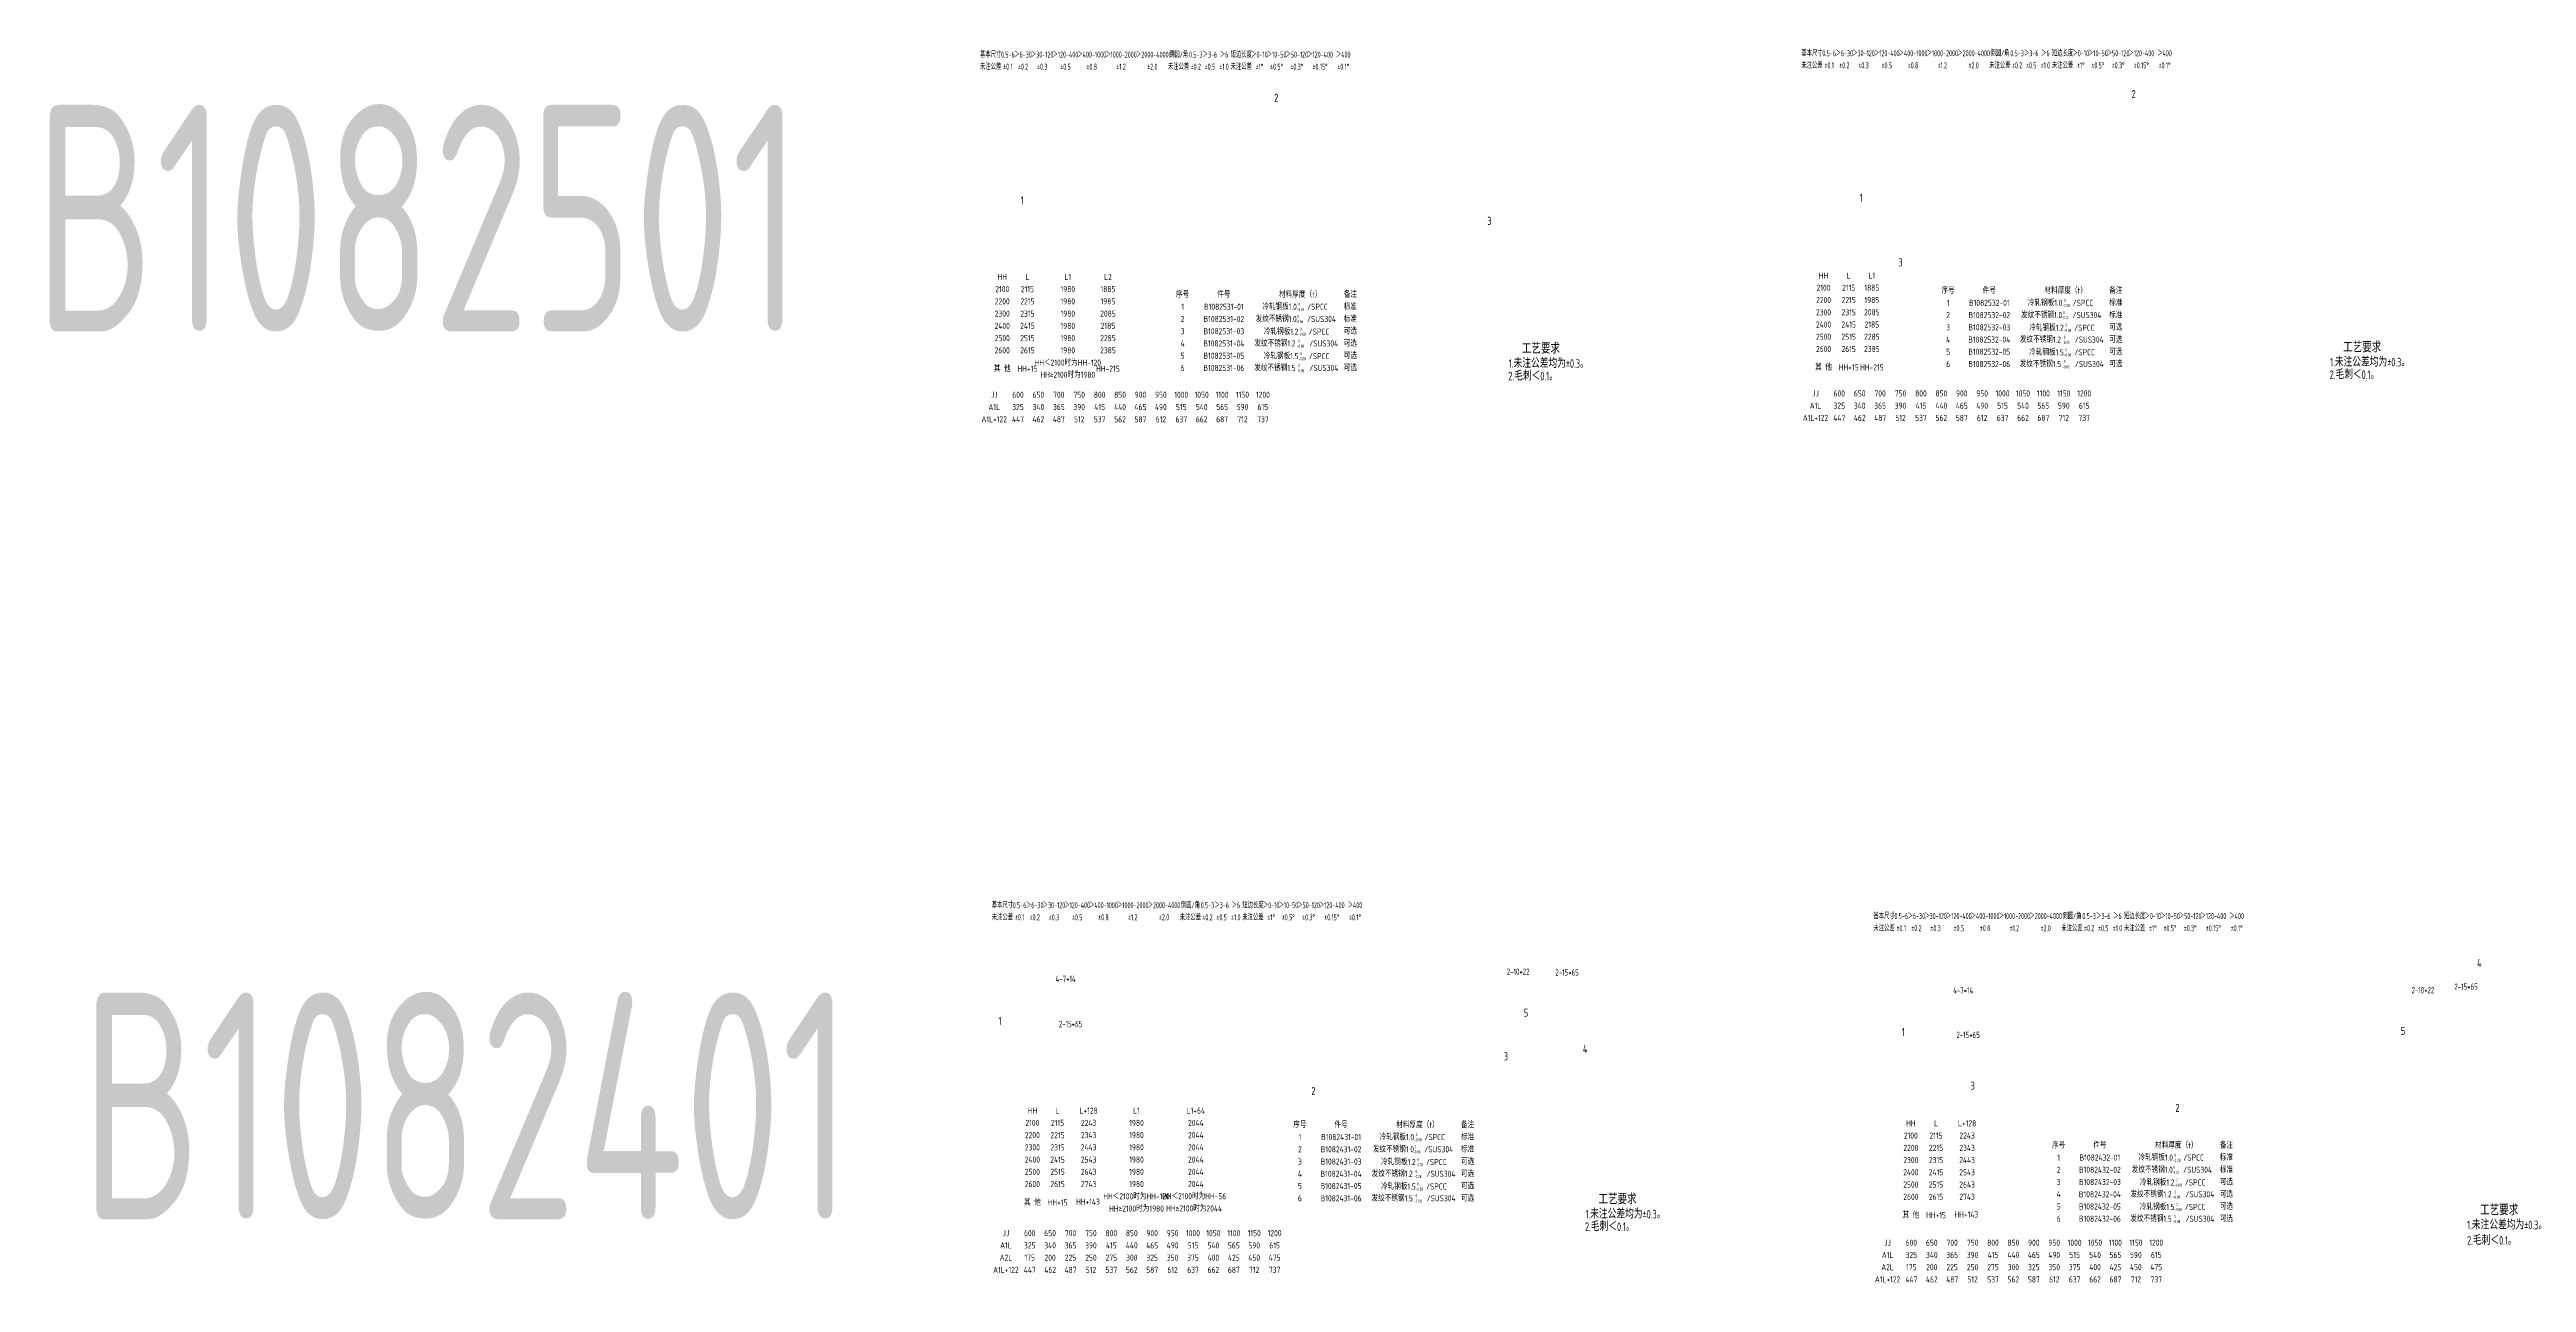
# Model space of a CAD drawing. Header units: inches. Extents: x 14216 to 120088, y -29410 to 23559.
# Drawn here: x 14736 to 25658, y -4870 to 569 of the extents above; entities that cross this region are included whole.
import ezdxf
from ezdxf.enums import TextEntityAlignment as Align

# ---------------------------------------------------------------- set-up
doc = ezdxf.new("R2010")
doc.units = ezdxf.units.IN
doc.header["$LTSCALE"] = 0.3
doc.header["$MEASUREMENT"] = 0
for name, color, linetype in [('1粗实线', 4, 'Continuous'), ('2', 2, 'Continuous'), ('2细实线', 2, 'Continuous')]:
    doc.layers.add(name, color=color, linetype=linetype)
doc.layers.add('粗实线', color=7, linetype='Continuous', lineweight=30)
doc.styles.add('HZ', font='isocp2.shx', dxfattribs={"width": 0.7, "bigfont": 'hztxt.shx'})

msp = doc.modelspace()

# ---------------------------------------------------------------- texts
at = {"layer": '1粗实线', "color": 4, "style": 'HZ', "width": 0.8}
for s, p in [('2', (20136.555, 338.939)), ('2', (23917.093, 355.216)), ('1', (19018.505, -113.408)), ('1', (22718.698, -101.783)), ('3', (21076.038, -204.121)), ('3', (22888.784, -387.257)), ('4', (25440.313, -3478.64)), ('1', (18920.237, -3733.617)), ('5', (21236.843, -3697.497)), ('4', (21497.364, -3857.002)), ('1', (22903.922, -3783.086)), ('5', (25104.475, -3777.649)), ('3', (21148.562, -3890.25)), ('2', (20299.977, -4043.024)), ('3', (23207.147, -4019.421)), ('2', (24110.394, -4117.313))]:
    msp.add_text(s, height=35.64, dxfattribs=at).set_placement(p)
at = {"layer": '2', "style": 'HZ', "width": 0.8}
for s, p in [('HH', (18936.885, -433.571)), ('L', (19047.885, -433.571)), ('L1', (19226.049, -433.571)), ('L2', (19403.049, -433.571)), ('HH', (22558.651, -427.667)), ('L', (22669.651, -427.667)), ('L1', (22771.651, -427.667)), ('2200', (18936.885, -541.571)), ('2100', (18936.885, -487.571)), ('2215', (19047.885, -541.571)), ('2115', (19047.885, -487.571)), ('1980', (19226.049, -487.571)), ('1980', (19226.049, -541.571)), ('1885', (19403.049, -487.571)), ('1985', (19403.049, -541.571)), ('序号', (19732.313, -511.071)), ('件号', (19913.988, -511.071)), ('材料厚度（t）', (20250.874, -511.071)), ('备注', (20471.936, -511.071)), ('2200', (22558.651, -535.667)), ('2100', (22558.651, -481.667)), ('2215', (22669.651, -535.667)), ('2115', (22669.651, -481.667)), ('1885', (22771.651, -481.667)), ('1985', (22771.651, -535.667)), ('序号', (23107.807, -494.001)), ('1', (23107.807, -548.001)), ('B1082532-01', (23289.482, -548.001)), ('件号', (23289.482, -494.001)), ('冷轧钢板1.0   /SPCC', (23603.642, -548.001)), ('材料厚度（t）', (23626.368, -494.001)), ('标准', (23847.43, -548.001)), ('备注', (23847.43, -494.001)), ('2400', (18936.885, -649.571)), ('2300', (18936.885, -595.571)), ('2415', (19047.885, -649.571)), ('2315', (19047.885, -595.571)), ('1980', (19226.049, -595.571)), ('1980', (19226.049, -649.571)), ('2085', (19403.049, -595.571)), ('2185', (19403.049, -649.571)), ('2', (19732.313, -619.071)), ('1', (19732.313, -565.071)), ('B1082531-02', (19913.988, -619.071)), ('B1082531-01', (19913.988, -565.071)), ('发纹不锈钢1.0   /SUS304 ', (20238.962, -619.071)), ('冷轧钢板1.0   /SPCC', (20228.148, -565.071)), ('标准', (20471.936, -565.071)), ('标准', (20471.936, -619.071)), ('2400', (22558.651, -643.667)), ('2300', (22558.651, -589.667)), ('2415', (22669.651, -643.667)), ('2315', (22669.651, -589.667)), ('2085', (22771.651, -589.667)), ('2185', (22771.651, -643.667)), ('3', (23107.807, -656.001)), ('2', (23107.807, -602.001)), ('B1082532-03', (23289.482, -656.001)), ('B1082532-02', (23289.482, -602.001)), ('发纹不锈钢1.0   /SUS304 ', (23614.456, -602.001)), ('冷轧钢板1.2   /SPCC', (23610.186, -657.94)), ('标准', (23847.43, -602.001)), ('可选', (23847.43, -656.001)), ('2500', (18936.885, -703.571)), ('2600', (18936.885, -757.571)), ('2515', (19047.885, -703.571)), ('2615', (19047.885, -757.571)), ('1980', (19226.049, -703.571)), ('1980', (19226.049, -757.571)), ('2385', (19403.049, -757.571)), ('2285', (19403.049, -703.571)), ('4', (19732.313, -727.071)), ('3', (19732.313, -673.071)), ('B1082531-04', (19913.988, -727.071)), ('B1082531-03', (19913.988, -673.071)), ('发纹不锈钢1.2    /SUS304 ', (20241.207, -727.071)), ('冷轧钢板1.2   /SPCC', (20234.692, -675.01)), ('可选', (20471.936, -673.071)), ('可选', (20471.936, -727.071)), ('2500', (22558.651, -697.667)), ('2600', (22558.651, -751.667)), ('2515', (22669.651, -697.667)), ('2615', (22669.651, -751.667)), ('2385', (22771.651, -751.667)), ('2285', (22771.651, -697.667)), ('4', (23107.807, -710.001)), ('5', (23107.807, -764.001)), ('B1082532-04', (23289.482, -710.001)), ('B1082532-05', (23289.482, -764.001)), ('发纹不锈钢1.2    /SUS304 ', (23616.7, -710.001)), ('冷轧钢板1.5   /SPCC', (23610.186, -765.94)), ('可选', (23847.43, -710.001)), ('可选', (23847.43, -764.001)), ('其 他', (18936.885, -838.571)), ('HH+15', (19047.885, -838.571)), ('HH＜2100时为HH-120', (19226.049, -811.571)), ('HH≥2100时为1980', (19226.049, -865.571)), ('HH-215', (19403.049, -838.571)), ('5', (19732.313, -781.071)), ('6', (19732.313, -835.071)), ('B1082531-05', (19913.988, -781.071)), ('B1082531-06', (19913.988, -835.071)), ('发纹不锈钢1.5    /SUS304 ', (20241.207, -835.071)), ('冷轧钢板1.5   /SPCC', (20234.692, -783.01)), ('可选', (20471.936, -781.071)), ('可选', (20471.936, -835.071)), ('其 他', (22558.651, -832.667)), ('HH+15', (22669.651, -832.667)), ('HH-215', (22771.651, -832.667)), ('6', (23107.807, -818.001)), ('B1082532-06', (23289.482, -818.001)), ('发纹不锈钢1.5    /SUS304 ', (23616.7, -818.001)), ('可选', (23847.43, -818.001)), ('HH', (19069.734, -4111.649)), ('L', (19180.734, -4111.649)), ('L+128', (19317.76, -4111.649)), ('L1', (19528.987, -4111.649)), ('L1+64', (19790.592, -4111.649)), ('2200', (19069.734, -4219.649)), ('2100', (19069.734, -4165.649)), ('2215', (19180.734, -4219.649)), ('2115', (19180.734, -4165.649)), ('2343', (19317.76, -4219.649)), ('2243', (19317.76, -4165.649)), ('1980', (19528.987, -4165.649)), ('1980', (19528.987, -4219.649)), ('2044', (19790.592, -4165.649)), ('2044', (19790.592, -4219.649)), ('序号', (20249.357, -4174.266)), ('1', (20249.357, -4228.266)), ('B1082431-01', (20431.031, -4228.266)), ('件号', (20431.031, -4174.266)), ('冷轧钢板1.0   /SPCC', (20745.191, -4228.266)), ('材料厚度（t）', (20767.917, -4174.266)), ('标准', (20988.979, -4228.266)), ('备注', (20988.979, -4174.266)), ('2100', (22943.647, -4221.798)), ('HH', (22943.647, -4167.798)), ('2115', (23054.647, -4221.798)), ('L', (23054.647, -4167.798)), ('L+128', (23191.673, -4167.798)), ('2243', (23191.673, -4221.798)), ('序号', (23595.63, -4264.593)), ('件号', (23777.305, -4264.593)), ('材料厚度（t）', (24114.191, -4264.593)), ('备注', (24335.253, -4264.593)), ('2400', (19069.734, -4327.649)), ('2500', (19069.734, -4381.649)), ('2300', (19069.734, -4273.649)), ('2415', (19180.734, -4327.649)), ('2515', (19180.734, -4381.649)), ('2315', (19180.734, -4273.649)), ('2443', (19317.76, -4273.649)), ('2543', (19317.76, -4327.649)), ('2643', (19317.76, -4381.649)), ('1980', (19528.987, -4273.649)), ('1980', (19528.987, -4327.649)), ('1980', (19528.987, -4381.649)), ('2044', (19790.592, -4273.649)), ('2044', (19790.592, -4327.649)), ('2044', (19790.592, -4381.649)), ('3', (20249.357, -4336.266)), ('2', (20249.357, -4282.266)), ('B1082431-03', (20431.031, -4336.266)), ('B1082431-02', (20431.031, -4282.266)), ('发纹不锈钢1.0   /SUS304 ', (20756.006, -4282.266)), ('冷轧钢板1.2   /SPCC', (20751.735, -4338.205)), ('标准', (20988.979, -4282.266)), ('可选', (20988.979, -4336.266)), ('2300', (22943.647, -4329.798)), ('2200', (22943.647, -4275.798)), ('2315', (23054.647, -4329.798)), ('2215', (23054.647, -4275.798)), ('2443', (23191.673, -4329.798)), ('2343', (23191.673, -4275.798)), ('2', (23595.63, -4372.593)), ('1', (23595.63, -4318.593)), ('B1082432-02', (23777.305, -4372.593)), ('B1082432-01', (23777.305, -4318.593)), ('发纹不锈钢1.0   /SUS304 ', (24102.279, -4372.593)), ('冷轧钢板1.0   /SPCC', (24091.465, -4318.593)), ('标准', (24335.253, -4318.593)), ('标准', (24335.253, -4372.593)), ('2600', (19069.734, -4435.649)), ('2615', (19180.734, -4435.649)), ('2743', (19317.76, -4435.649)), ('HH＜2100时为HH-120', (19528.987, -4489.649)), ('1980', (19528.987, -4435.649)), ('HH＜2100时为HH-56', (19783.162, -4489.114)), ('2044', (19790.592, -4435.649)), ('4', (20249.357, -4390.266)), ('5', (20249.357, -4444.266)), ('B1082431-04', (20431.031, -4390.266)), ('B1082431-05', (20431.031, -4444.266)), ('发纹不锈钢1.2    /SUS304 ', (20758.25, -4390.266)), ('冷轧钢板1.5   /SPCC', (20751.735, -4446.205)), ('可选', (20988.979, -4390.266)), ('可选', (20988.979, -4444.266)), ('2400', (22943.647, -4383.798)), ('2500', (22943.647, -4437.798)), ('2600', (22943.647, -4491.798)), ('2415', (23054.647, -4383.798)), ('2515', (23054.647, -4437.798)), ('2615', (23054.647, -4491.798)), ('2543', (23191.673, -4383.798)), ('2643', (23191.673, -4437.798)), ('2743', (23191.673, -4491.798)), ('4', (23595.63, -4480.593)), ('3', (23595.63, -4426.593)), ('B1082432-04', (23777.305, -4480.593)), ('B1082432-03', (23777.305, -4426.593)), ('发纹不锈钢1.2    /SUS304 ', (24104.524, -4480.593)), ('冷轧钢板1.2   /SPCC', (24098.009, -4428.532)), ('可选', (24335.253, -4426.593)), ('可选', (24335.253, -4480.593)), ('其 他', (19069.734, -4516.649)), ('HH+15', (19180.734, -4516.649)), ('HH+143', (19314.739, -4513.663)), ('HH≥2100时为1980', (19528.987, -4543.649)), ('HH≥2100时为2044', (19783.162, -4543.114)), ('6', (20249.357, -4498.266)), ('B1082431-06', (20431.031, -4498.266)), ('发纹不锈钢1.5    /SUS304 ', (20758.25, -4498.266)), ('可选', (20988.979, -4498.266)), ('其 他', (22943.647, -4572.798)), ('HH+15', (23054.647, -4572.798)), ('HH+143', (23188.652, -4569.812)), ('5', (23595.63, -4534.593)), ('6', (23595.63, -4588.593)), ('B1082432-05', (23777.305, -4534.593)), ('B1082432-06', (23777.305, -4588.593)), ('发纹不锈钢1.5    /SUS304 ', (24104.524, -4588.593)), ('冷轧钢板1.5   /SPCC', (24098.009, -4536.532)), ('可选', (24335.253, -4534.593)), ('可选', (24335.253, -4588.593))]:
    msp.add_text(s, height=27, dxfattribs=at).set_placement(p, align=Align.MIDDLE_CENTER)
at = {"layer": '2', "color": 6, "style": 'HZ', "width": 0.75}
for s, p in [('2.毛刺＜0.1。', (21168.484, -890.071)), ('1.未注公差均为±0.3。', (21170.63, -834.675)), ('2.毛刺＜0.1。', (24790.251, -884.167)), ('1.未注公差均为±0.3。', (24792.397, -828.772)), ('1.未注公差均为±0.3。', (21508.669, -4587.246)), ('2.毛刺＜0.1。', (21506.523, -4642.641)), ('1.未注公差均为±0.3。', (25396.557, -4635.182)), ('2.毛刺＜0.1。', (25396.449, -4703.44))]:
    msp.add_text(s, height=38, dxfattribs=at).set_placement(p)
at = {"layer": '2', "color": 6, "attachment_point": 5, "style": 'HZ'}
for s, insert, char_height in [('\\A1;B1082501', (16362.691, -174.347), 1000), ('\\A1;2-10*22', (21212.059, -3498.641), 28), ('\\A1;2-15*65', (21427.635, -3501.912), 28), ('\\A1;B1082401', (16576.1, -4090.713), 1000), ('\\A1;4-7*14', (19216.225, -3529.832), 28), ('\\A1;4-7*14', (23174.293, -3581.268), 28), ('\\A1;2-10*22', (25201.642, -3580.279), 28), ('\\A1;2-15*65', (25391.823, -3564.752), 28), ('\\A1;2-15*65', (19238.177, -3729.642), 28), ('\\A1;2-15*65', (23196.245, -3777.578), 28)]:
    msp.add_mtext(s, dxfattribs=dict(at, insert=insert, char_height=char_height))
at = {"layer": '2', "char_height": 13.728, "attachment_point": 1, "style": 'HZ'}
for s, insert in [(' 0\\P-0.08', (23611.749, -530.149)), (' 0\\P-0.06', (20231.648, -600.736)), (' 0\\P-0.08', (20236.256, -547.219)), (' 0\\P-0.06', (23607.142, -583.666)), (' 0\\P-0.08', (23618.293, -640.089)), (' 0\\P-0.08', (20235.576, -709.596)), (' 0\\P-0.08', (20242.799, -657.159)), (' 0\\P-0.08', (23611.07, -692.526)), (' 0\\P-0.08', (23618.293, -748.089)), (' 0\\P-0.08', (20235.576, -817.596)), (' 0\\P-0.08', (20242.799, -765.159)), (' 0\\P-0.08', (23611.07, -800.526)), (' 0\\P-0.08', (20753.299, -4210.414)), (' 0\\P-0.06', (20748.692, -4263.931)), (' 0\\P-0.08', (20759.843, -4320.354)), (' 0\\P-0.06', (24094.965, -4354.258)), (' 0\\P-0.08', (24099.573, -4300.741)), (' 0\\P-0.08', (20752.619, -4372.791)), (' 0\\P-0.08', (20759.843, -4428.354)), (' 0\\P-0.08', (24098.893, -4463.118)), (' 0\\P-0.08', (24106.116, -4410.681)), (' 0\\P-0.08', (20752.619, -4480.791)), (' 0\\P-0.08', (24098.893, -4571.118)), (' 0\\P-0.08', (24106.116, -4518.681))]:
    msp.add_mtext(s, dxfattribs=dict(at, insert=insert))
at = {"layer": '2细实线', "linetype": 'ByBlock', "style": 'HZ', "width": 0.65}
for s, p in [('基本尺寸', (18885.902, 547.282)), ('0.5-6', (18961.637, 547.282)), ('＞6-30', (19028.462, 547.282)), ('＞30-120', (19113.107, 547.282)), ('＞120-400', (19215.572, 547.282)), ('＞400-1000', (19331.402, 547.282)), ('＞1000-2000', (19460.597, 547.282)), ('＞2000-4000', (19598.702, 547.282)), ('倒圆/角', (19714.532, 547.282)), ('0.5-3', (19790.267, 547.282)), ('＞3-6', (19852.637, 547.282)), ('＞6', (19915.007, 547.282)), ('短边长度', (19990.742, 547.282)), ('＞0-10', (20070.932, 547.282)), ('＞10-50', (20146.667, 547.282)), ('＞50-120', (20235.767, 547.282)), ('＞120-400', (20338.232, 547.282)), ('＞400', (20440.697, 547.282)), ('基本尺寸', (22507.668, 553.186)), ('0.5-6', (22583.403, 553.186)), ('＞6-30', (22650.228, 553.186)), ('＞30-120', (22734.873, 553.186)), ('＞120-400', (22837.338, 553.186)), ('＞400-1000', (22953.168, 553.186)), ('＞1000-2000', (23082.363, 553.186)), ('＞2000-4000', (23220.468, 553.186)), ('倒圆/角', (23336.298, 553.186)), ('0.5-3', (23412.033, 553.186)), ('＞3-6', (23474.403, 553.186)), ('＞6', (23536.773, 553.186)), ('短边长度', (23612.508, 553.186)), ('＞0-10', (23692.698, 553.186)), ('＞10-50', (23768.433, 553.186)), ('＞50-120', (23857.533, 553.186)), ('＞120-400', (23959.998, 553.186)), ('＞400', (24062.463, 553.186)), ('未注公差', (18885.902, 493.822)), ('%%p0.1', (18961.637, 493.822)), ('%%p0.2', (19028.462, 493.822)), ('%%p0.3', (19113.107, 493.822)), ('%%p0.5', (19215.572, 493.822)), ('%%p0.8', (19331.402, 493.822)), ('%%p1.2', (19460.597, 493.822)), ('%%p2.0', (19598.702, 493.822)), ('未注公差', (19714.532, 493.822)), ('%%p0.2', (19790.267, 493.822)), ('%%p0.5', (19852.637, 493.822)), ('%%p1.0', (19915.007, 493.822)), ('未注公差', (19990.742, 493.822)), ('%%p1%%d', (20070.932, 493.822)), ('%%p0.5%%d', (20146.667, 493.822)), ('%%p0.3%%d', (20235.767, 493.822)), ('%%p0.15%%d', (20338.232, 493.822)), ('%%p0.1%%d', (20440.697, 493.822)), ('未注公差', (22507.668, 499.726)), ('%%p0.1', (22583.403, 499.726)), ('%%p0.2', (22650.228, 499.726)), ('%%p0.3', (22734.873, 499.726)), ('%%p0.5', (22837.338, 499.726)), ('%%p0.8', (22953.168, 499.726)), ('%%p1.2', (23082.363, 499.726)), ('%%p2.0', (23220.468, 499.726)), ('未注公差', (23336.298, 499.726)), ('%%p0.2', (23412.033, 499.726)), ('%%p0.5', (23474.403, 499.726)), ('%%p1.0', (23536.773, 499.726)), ('未注公差', (23612.508, 499.726)), ('%%p1%%d', (23692.698, 499.726)), ('%%p0.5%%d', (23768.433, 499.726)), ('%%p0.3%%d', (23857.533, 499.726)), ('%%p0.15%%d', (23959.998, 499.726)), ('%%p0.1%%d', (24062.463, 499.726)), ('未注公差', (18937.562, -3258.748)), ('基本尺寸', (18937.562, -3205.288)), ('0.5-6', (19013.297, -3205.288)), ('%%p0.1', (19013.297, -3258.748)), ('＞6-30', (19080.122, -3205.288)), ('%%p0.2', (19080.122, -3258.748)), ('＞30-120', (19164.767, -3205.288)), ('%%p0.3', (19164.767, -3258.748)), ('＞120-400', (19267.232, -3205.288)), ('%%p0.5', (19267.232, -3258.748)), ('＞400-1000', (19383.062, -3205.288)), ('%%p0.8', (19383.062, -3258.748)), ('＞1000-2000', (19512.257, -3205.288)), ('%%p1.2', (19512.257, -3258.748)), ('＞2000-4000', (19650.362, -3205.288)), ('%%p2.0', (19650.362, -3258.748)), ('未注公差', (19766.192, -3258.748)), ('倒圆/角', (19766.192, -3205.288)), ('0.5-3', (19841.927, -3205.288)), ('%%p0.2', (19841.927, -3258.748)), ('＞3-6', (19904.297, -3205.288)), ('%%p0.5', (19904.297, -3258.748)), ('%%p1.0', (19966.667, -3258.748)), ('＞6', (19966.667, -3205.288)), ('未注公差', (20042.402, -3258.748)), ('短边长度', (20042.402, -3205.288)), ('＞0-10', (20122.592, -3205.288)), ('%%p1%%d', (20122.592, -3258.748)), ('＞10-50', (20198.327, -3205.288)), ('%%p0.5%%d', (20198.327, -3258.748)), ('＞50-120', (20287.427, -3205.288)), ('%%p0.3%%d', (20287.427, -3258.748)), ('＞120-400', (20389.892, -3205.288)), ('%%p0.15%%d', (20389.892, -3258.748)), ('＞400', (20492.357, -3205.288)), ('%%p0.1%%d', (20492.357, -3258.748)), ('基本尺寸', (22825.45, -3253.224)), ('0.5-6', (22901.185, -3253.224)), ('＞6-30', (22968.01, -3253.224)), ('＞30-120', (23052.655, -3253.224)), ('＞120-400', (23155.12, -3253.224)), ('＞400-1000', (23270.95, -3253.224)), ('＞1000-2000', (23400.145, -3253.224)), ('＞2000-4000', (23538.25, -3253.224)), ('倒圆/角', (23654.08, -3253.224)), ('0.5-3', (23729.815, -3253.224)), ('＞3-6', (23792.185, -3253.224)), ('＞6', (23854.555, -3253.224)), ('短边长度', (23930.29, -3253.224)), ('＞0-10', (24010.48, -3253.224)), ('＞10-50', (24086.215, -3253.224)), ('＞50-120', (24175.315, -3253.224)), ('＞120-400', (24277.78, -3253.224)), ('＞400', (24380.245, -3253.224)), ('未注公差', (22825.45, -3306.684)), ('%%p0.1', (22901.185, -3306.684)), ('%%p0.2', (22968.01, -3306.684)), ('%%p0.3', (23052.655, -3306.684)), ('%%p0.5', (23155.12, -3306.684)), ('%%p0.8', (23270.95, -3306.684)), ('%%p1.2', (23400.145, -3306.684)), ('%%p2.0', (23538.25, -3306.684)), ('未注公差', (23654.08, -3306.684)), ('%%p0.2', (23729.815, -3306.684)), ('%%p0.5', (23792.185, -3306.684)), ('%%p1.0', (23854.555, -3306.684)), ('未注公差', (23930.29, -3306.684)), ('%%p1%%d', (24010.48, -3306.684)), ('%%p0.5%%d', (24086.215, -3306.684)), ('%%p0.3%%d', (24175.315, -3306.684)), ('%%p0.15%%d', (24277.78, -3306.684)), ('%%p0.1%%d', (24380.245, -3306.684))]:
    msp.add_text(s, height=26.73, dxfattribs=at).set_placement(p, align=Align.MIDDLE_CENTER)
at = {"layer": '2细实线', "style": 'HZ', "width": 0.8}
for s, p in [('JJ', (18901.352, -953.594)), ('600', (19006.352, -953.594)), ('650', (19096.352, -953.594)), ('700', (19186.352, -953.594)), ('750', (19276.352, -953.594)), ('800', (19366.352, -953.594)), ('850', (19456.352, -953.594)), ('900', (19546.352, -953.594)), ('950', (19636.352, -953.594)), ('1000', (19726.352, -953.594)), ('1050', (19816.352, -953.594)), ('1100', (19906.352, -953.594)), ('1150', (19996.352, -953.594)), ('1200', (20086.352, -953.594)), ('JJ', (22523.118, -947.69)), ('600', (22628.118, -947.69)), ('650', (22718.118, -947.69)), ('700', (22808.118, -947.69)), ('750', (22898.118, -947.69)), ('800', (22988.118, -947.69)), ('850', (23078.118, -947.69)), ('900', (23168.118, -947.69)), ('950', (23258.118, -947.69)), ('1000', (23348.118, -947.69)), ('1050', (23438.118, -947.69)), ('1100', (23528.118, -947.69)), ('1150', (23618.118, -947.69)), ('1200', (23708.118, -947.69)), ('A1L+122', (18901.352, -1061.594)), ('A1L', (18901.352, -1007.594)), ('447', (19006.352, -1061.594)), ('325', (19006.352, -1007.594)), ('462', (19096.352, -1061.594)), ('340', (19096.352, -1007.594)), ('487', (19186.352, -1061.594)), ('365', (19186.352, -1007.594)), ('390', (19276.352, -1007.594)), ('512', (19276.352, -1061.594)), ('537', (19366.352, -1061.594)), ('415', (19366.352, -1007.594)), ('440', (19456.352, -1007.594)), ('562', (19456.352, -1061.594)), ('465', (19546.352, -1007.594)), ('587', (19546.352, -1061.594)), ('490', (19636.352, -1007.594)), ('612', (19636.352, -1061.594)), ('637', (19726.352, -1061.594)), ('515', (19726.352, -1007.594)), ('540', (19816.352, -1007.594)), ('662', (19816.352, -1061.594)), ('565', (19906.352, -1007.594)), ('687', (19906.352, -1061.594)), ('590', (19996.352, -1007.594)), ('712', (19996.352, -1061.594)), ('737', (20086.352, -1061.594)), ('615', (20086.352, -1007.594)), ('A1L+122', (22523.118, -1055.69)), ('A1L', (22523.118, -1001.69)), ('447', (22628.118, -1055.69)), ('325', (22628.118, -1001.69)), ('462', (22718.118, -1055.69)), ('340', (22718.118, -1001.69)), ('487', (22808.118, -1055.69)), ('365', (22808.118, -1001.69)), ('390', (22898.118, -1001.69)), ('512', (22898.118, -1055.69)), ('537', (22988.118, -1055.69)), ('415', (22988.118, -1001.69)), ('440', (23078.118, -1001.69)), ('562', (23078.118, -1055.69)), ('465', (23168.118, -1001.69)), ('587', (23168.118, -1055.69)), ('490', (23258.118, -1001.69)), ('612', (23258.118, -1055.69)), ('637', (23348.118, -1055.69)), ('515', (23348.118, -1001.69)), ('540', (23438.118, -1001.69)), ('662', (23438.118, -1055.69)), ('565', (23528.118, -1001.69)), ('687', (23528.118, -1055.69)), ('590', (23618.118, -1001.69)), ('712', (23618.118, -1055.69)), ('737', (23708.118, -1055.69)), ('615', (23708.118, -1001.69)), ('A1L', (18953.012, -4706.164)), ('JJ', (18953.012, -4652.164)), ('325', (19058.012, -4706.164)), ('600', (19058.012, -4652.164)), ('340', (19148.012, -4706.164)), ('650', (19148.012, -4652.164)), ('365', (19238.012, -4706.164)), ('700', (19238.012, -4652.164)), ('390', (19328.012, -4706.164)), ('750', (19328.012, -4652.164)), ('800', (19418.012, -4652.164)), ('415', (19418.012, -4706.164)), ('440', (19508.012, -4706.164)), ('850', (19508.012, -4652.164)), ('465', (19598.012, -4706.164)), ('900', (19598.012, -4652.164)), ('490', (19688.012, -4706.164)), ('950', (19688.012, -4652.164)), ('1000', (19778.012, -4652.164)), ('515', (19778.012, -4706.164)), ('1050', (19868.012, -4652.164)), ('540', (19868.012, -4706.164)), ('1100', (19958.012, -4652.164)), ('565', (19958.012, -4706.164)), ('1150', (20048.012, -4652.164)), ('590', (20048.012, -4706.164)), ('1200', (20138.012, -4652.164)), ('615', (20138.012, -4706.164)), ('JJ', (22840.9, -4694.247)), ('600', (22945.9, -4694.247)), ('650', (23035.9, -4694.247)), ('700', (23125.9, -4694.247)), ('750', (23215.9, -4694.247)), ('800', (23305.9, -4694.247)), ('850', (23395.9, -4694.247)), ('900', (23485.9, -4694.247)), ('950', (23575.9, -4694.247)), ('1000', (23665.9, -4694.247)), ('1050', (23755.9, -4694.247)), ('1100', (23845.9, -4694.247)), ('1150', (23935.9, -4694.247)), ('1200', (24025.9, -4694.247)), ('A1L+122', (18953.012, -4814.164)), ('A2L', (18953.012, -4760.164)), ('447', (19058.012, -4814.164)), ('175', (19058.012, -4760.164)), ('462', (19148.012, -4814.164)), ('200', (19148.012, -4760.164)), ('487', (19238.012, -4814.164)), ('225', (19238.012, -4760.164)), ('250', (19328.012, -4760.164)), ('512', (19328.012, -4814.164)), ('275', (19418.012, -4760.164)), ('537', (19418.012, -4814.164)), ('562', (19508.012, -4814.164)), ('300', (19508.012, -4760.164)), ('587', (19598.012, -4814.164)), ('325', (19598.012, -4760.164)), ('350', (19688.012, -4760.164)), ('612', (19688.012, -4814.164)), ('375', (19778.012, -4760.164)), ('637', (19778.012, -4814.164)), ('400', (19868.012, -4760.164)), ('662', (19868.012, -4814.164)), ('425', (19958.012, -4760.164)), ('687', (19958.012, -4814.164)), ('450', (20048.012, -4760.164)), ('712', (20048.012, -4814.164)), ('475', (20138.012, -4760.164)), ('737', (20138.012, -4814.164)), ('A2L', (22840.9, -4802.247)), ('A1L', (22840.9, -4748.247)), ('325', (22945.9, -4748.247)), ('175', (22945.9, -4802.247)), ('340', (23035.9, -4748.247)), ('200', (23035.9, -4802.247)), ('365', (23125.9, -4748.247)), ('225', (23125.9, -4802.247)), ('390', (23215.9, -4748.247)), ('250', (23215.9, -4802.247)), ('275', (23305.9, -4802.247)), ('415', (23305.9, -4748.247)), ('440', (23395.9, -4748.247)), ('300', (23395.9, -4802.247)), ('465', (23485.9, -4748.247)), ('325', (23485.9, -4802.247)), ('490', (23575.9, -4748.247)), ('350', (23575.9, -4802.247)), ('375', (23665.9, -4802.247)), ('515', (23665.9, -4748.247)), ('540', (23755.9, -4748.247)), ('400', (23755.9, -4802.247)), ('425', (23845.9, -4802.247)), ('565', (23845.9, -4748.247)), ('450', (23935.9, -4802.247)), ('590', (23935.9, -4748.247)), ('475', (24025.9, -4802.247)), ('615', (24025.9, -4748.247)), ('A1L+122', (22840.9, -4856.247)), ('447', (22945.9, -4856.247)), ('462', (23035.9, -4856.247)), ('487', (23125.9, -4856.247)), ('512', (23215.9, -4856.247)), ('537', (23305.9, -4856.247)), ('562', (23395.9, -4856.247)), ('587', (23485.9, -4856.247)), ('612', (23575.9, -4856.247)), ('637', (23665.9, -4856.247)), ('662', (23755.9, -4856.247)), ('687', (23845.9, -4856.247)), ('712', (23935.9, -4856.247)), ('737', (24025.9, -4856.247))]:
    msp.add_text(s, height=27, dxfattribs=at).set_placement(p, align=Align.MIDDLE_CENTER)
at = {"layer": '粗实线', "color": 3, "linetype": 'Continuous', "lineweight": -3, "style": 'HZ', "width": 0.7}
for p in [(21228.026, -772.756), (24849.792, -766.853), (21566.065, -4525.327), (25453.952, -4573.263)]:
    msp.add_text('工艺要求', height=48, dxfattribs=at).set_placement(p)

doc.saveas('drawing.dxf')
